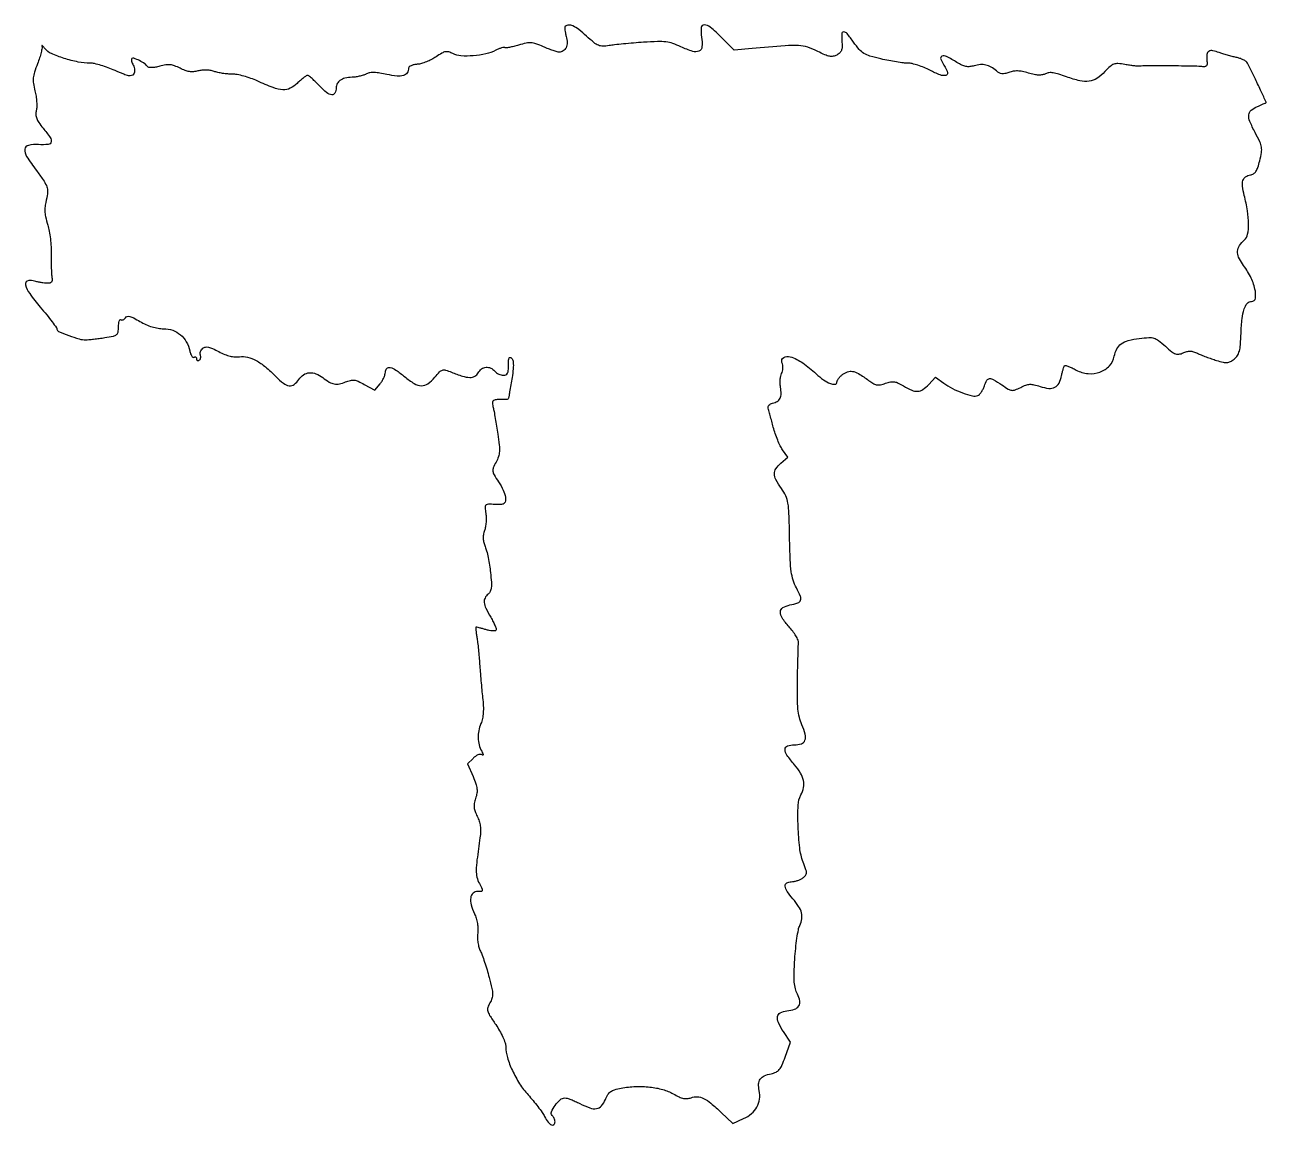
# Model space of a CAD drawing. Extents: x 0 to 454, y 0 to 402.
import ezdxf

# ---------------------------------------------------------------- set-up
doc = ezdxf.new("R2010")
doc.units = 0

msp = doc.modelspace()

# ---------------------------------------------------------------- linework, layer by layer
msp.add_lwpolyline([(197.75806, 401.424727, 0.192356), (197.585376, 401.022283, 0.027572), (197.612675, 400.108731, 0.028015), (197.772823, 398.980619, 0.020569), (198.070962, 397.752571, -0.065372), (198.406477, 395.513523, -0.109888), (198.02915, 393.65894, -0.142748), (197.005137, 392.451044, -0.147052), (195.504674, 392, -0.073364), (194.771962, 392.108091, -0.010079), (193.299732, 392.584704, -0.011393), (191.568945, 393.228347, -0.009414), (189.754422, 393.990482, 0.018418), (187.037806, 395.074399, 0.068927), (185.242798, 395.447942, 0.070367), (183.432821, 395.315641, 0.019719), (180.680187, 394.604265, -0.011207), (178.893944, 394.11006, -0.016848), (177.314391, 393.767083, -0.011777), (176.01636, 393.562173, -0.233725), (175.645814, 393.68752, 0.248772), (175.313532, 393.789489, 0.025328), (174.485861, 393.586472, 0.026957), (173.465568, 393.21971, 0.018156), (172.34293, 392.697636, -0.063298), (168.72353, 391.396217, -0.035379), (164.087241, 390.704906, -0.035007), (159.621676, 390.672286, -0.104351), (156.690681, 391.485452, 0.046941), (155.161953, 392.10451, 0.120128), (153.977292, 392.165983, 0.085912), (152.662695, 391.67316, 0.016695), (150.512644, 390.314801, -0.030671), (148.8815, 389.346941, -0.023706), (146.999397, 388.491051, -0.024231), (145.15916, 387.858787, -0.051628), (143.680499, 387.590748, 0.033284), (142.462415, 387.415733, 0.049193), (141.434272, 387.089161, 0.061605), (140.722069, 386.672906, 0.233834), (140.5, 386.224026, -0.146463), (139.984349, 384.501447, -0.177568), (138.637627, 383.503754, -0.098509), (136.252526, 383.289111, -0.02839), (132.58153, 383.894341, 0.015063), (129.957584, 384.399086, 0.033561), (127.933813, 384.587475, 0.044836), (126.361306, 384.486874, 0.084676), (125.159397, 384.085307, -0.046114), (124.181668, 383.672811, -0.019386), (122.804111, 383.294073, -0.018985), (121.290155, 383.000443, -0.023447), (119.861263, 382.847372, 0.038437), (117.218122, 382.483868, 0.093996), (115.41722, 381.720444, 0.130998), (114.376114, 380.537935, 0.115859), (114, 378.936572, -0.12021), (113.548298, 377.084922, -0.309863), (112.394505, 376.46759, -0.145187), (110.539922, 377.247397, -0.033454), (108.038555, 379.593011, 0.011077), (106.579129, 381.089707, 0.01562), (105.209089, 382.352322, 0.011749), (104.030742, 383.324619, 0.168154), (103.524, 383.5, 0.148483), (103.034714, 383.351423, 0.016194), (102.067276, 382.657823, 0.018697), (100.9484, 381.731015, 0.014057), (99.786859, 380.633013, -0.084157), (97.231188, 378.818202, -0.128131), (94.574618, 378.294363, -0.076424), (91.042697, 379.057274, -0.016013), (85.191786, 381.512474, 0.022438), (82.838002, 382.464818, 0.018633), (80.258729, 383.269289, 0.019034), (77.837509, 383.828574, 0.047272), (76.02838, 384, -0.022051), (74.388629, 384.07235, -0.015206), (72.542468, 384.292334, -0.015361), (70.776499, 384.613191, -0.030061), (69.399223, 384.99518, 0.043857), (68.032263, 385.334045, 0.031916), (66.471696, 385.477283, 0.031839), (64.900201, 385.420782, 0.042731), (63.5, 385.15874, -0.046574), (61.892748, 384.870689, -0.058682), (60.383071, 384.920485, -0.052705), (58.804365, 385.332879, -0.028961), (56.977725, 386.14583, 0.027723), (54.973618, 387.043708, 0.066207), (53.390623, 387.420292, 0.065749), (51.757552, 387.371323, 0.027035), (49.589397, 386.897072, -0.020694), (47.948681, 386.516337, -0.039313), (46.601745, 386.37023, -0.050209), (45.604773, 386.441003, -0.208056), (45.111672, 386.765098, 0.102325), (44.081243, 387.800444, 0.029627), (42.119705, 388.935559, 0.023599), (40.108011, 389.829523, 0.297428), (39.333333, 389.666667, 0.206811), (39.208397, 389.351606, 0.045702), (39.280529, 388.76176, 0.040283), (39.498235, 388.041547, 0.02934), (39.849204, 387.281764, -0.056162), (40.183339, 386.44323, -0.054196), (40.327709, 385.54116, -0.057917), (40.272346, 384.694456, -0.093414), (40.013664, 384.022109, -0.191568), (39.280017, 383.47739, -0.112832), (38.173141, 383.43818, -0.049255), (36.389314, 383.9661, -0.008917), (33.208394, 385.325991, 0.017101), (30.701457, 386.349557, 0.016421), (28.09659, 387.21451, 0.0166), (25.751923, 387.824607, 0.055398), (24.173744, 388, -0.048354), (19.739182, 388.42986, -0.028784), (14.595617, 389.747701, -0.027029), (9.977168, 391.498836, -0.117468), (7.663223, 393.259084, 0.008453), (6.989532, 394.053234, 0.034954), (6.542499, 394.495905, 0.466008), (6.432355, 394.477954, 0.257734), (6.427295, 394.322722, -0.157373), (6.547666, 393.575536, -0.019263), (6.229082, 391.92772, -0.021288), (5.676527, 389.947152, -0.016074), (4.908781, 387.822722, 0.016), (3.786945, 384.719923, 0.054721), (3.349531, 382.622497, 0.061625), (3.403436, 380.613538, 0.024244), (3.950057, 377.894615, -0.023479), (4.346171, 375.939795, -0.020776), (4.577221, 373.874933, -0.021298), (4.628504, 371.99679, -0.057717), (4.455251, 370.677727, 0.070994), (4.301327, 369.20524, 0.082365), (4.583656, 367.826312, 0.060074), (5.391258, 366.298688, 0.020767), (6.899903, 364.305268, -0.01856), (9.56434, 360.816747, -0.222492), (9.855373, 359.192406, -0.318359), (8.786017, 358.302966, -0.032207), (5.287425, 358.257533, 0.061353), (1.54495, 357.99082, 0.334307), (0.270797, 356.572328, 0.165525), (0.919019, 353.940384, 0.018762), (4.46899, 348.829407, -0.010531), (6.92782, 345.410857, -0.047954), (8.115569, 343.270597, -0.081083), (8.555687, 341.539679, -0.075992), (8.437979, 339.717618, 0.011476), (7.747361, 336.188579, 0.047519), (7.584028, 334.024643, 0.051537), (7.839189, 331.954049, 0.015094), (8.651361, 328.848344, -0.027732), (9.16772, 326.648173, -0.014235), (9.581616, 323.84516, -0.014103), (9.844761, 320.926962, -0.020628), (9.897572, 318.348344, 0.006273), (9.877646, 315.92593, 0.006119), (9.918091, 313.483576, 0.006047), (10.005803, 311.339698, 0.022704), (10.138037, 310, -0.034605), (10.238824, 308.651529, -0.187817), (9.981309, 307.979414, -0.189738), (9.33904, 307.662338, -0.035413), (8, 307.645244, -0.018837), (6.88021, 307.752738, -0.011725), (5.577007, 307.958797, -0.011761), (4.29942, 308.222819, -0.020814), (3.262151, 308.508698, 0.179667), (1.153536, 308.413774, 0.375915), (0.489639, 307.043341, 0.089782), (2.027244, 303.836583, 0.018376), (5.911342, 298.862214, -0.004653), (8.244797, 296.037118, -0.007102), (10.211457, 293.538731, -0.003052), (11.839092, 291.382335, -0.161497), (12, 290.897153, 0.300254), (12.562793, 290.044449, 0.011118), (16.317496, 288.536922, 0.018566), (20.109643, 287.269966, 0.075817), (22.509573, 286.946512, 0.019319), (23.591813, 287.00719, 0.004616), (25.384062, 287.194028, 0.004737), (27.439766, 287.447284, 0.004671), (29.5, 287.74055, 0.01195), (32.596877, 288.286946, 0.117115), (33.793806, 288.838356, 0.188049), (34.34334, 289.767365, 0.04095), (34.495891, 291.657048, -0.02607), (34.555614, 292.831095, -0.053706), (34.74735, 293.729509, -0.098613), (35.029011, 294.228169, -0.368892), (35.357694, 294.278933, 0.146168), (35.748871, 294.17349, 0.099192), (36.201632, 294.276984, 0.083123), (36.647559, 294.574476, 0.065853), (37.014713, 295.023806, -0.1998), (37.652739, 295.482017, -0.120822), (38.597102, 295.47062, -0.05668), (40.034755, 294.919972, -0.012768), (42.330979, 293.651921, 0.027305), (44.528892, 292.520222, 0.030821), (46.751321, 291.685536, 0.032715), (48.924777, 291.171491, 0.041733), (50.975819, 291, -0.085019), (54.279307, 290.434192, -0.091192), (57.117096, 288.805084, -0.088508), (59.251688, 286.22517, -0.074754), (60.519271, 282.912259, 0.032525), (60.832023, 281.829656, 0.059585), (61.243571, 281.009925, 0.094705), (61.681315, 280.561337, 0.299055), (62.081372, 280.550291, -0.099176), (62.431646, 280.680485, -0.17626), (62.730153, 280.622837, -0.169161), (62.930051, 280.383543, -0.090442), (63, 280, 0.095386), (63.073382, 279.618845, 0.173393), (63.280921, 279.384007, 0.172261), (63.591443, 279.333104, 0.093996), (63.956326, 279.473008, 0.114375), (64.283617, 279.79765, 0.081873), (64.484317, 280.274586, 0.075741), (64.530743, 280.827674, 0.074879), (64.410817, 281.371811, -0.109471), (64.323172, 281.958334, -0.069719), (64.46689, 282.636097, -0.064865), (64.809687, 283.298239, -0.067806), (65.306407, 283.839332, -0.126447), (66.226187, 284.273656, -0.098368), (67.336372, 284.26644, -0.05667), (68.849562, 283.771989, -0.014913), (71.138115, 282.641359, 0.024741), (73.282665, 281.633798, 0.036499), (75.258317, 280.986141, 0.041697), (77.075994, 280.69193, 0.055771), (78.744438, 280.749184, -0.098135), (81.640131, 280.604524, -0.063272), (84.779877, 279.379738, -0.049606), (88.199408, 277.053129, -0.026483), (91.946167, 273.565969, 0.035079), (94.732394, 271.060695, 0.13504), (96.863089, 270.175462, 0.194891), (98.681838, 270.658593, 0.086756), (100.408043, 272.5, -0.103633), (102.113326, 274.201294, -0.126483), (104.241923, 274.921051, -0.112897), (106.642355, 274.557264, -0.071293), (109.115141, 273.149329, 0.030496), (111.485634, 271.531181, 0.087816), (113.339774, 270.827319, 0.099675), (115.182875, 270.847713, 0.046612), (117.471066, 271.56285, -0.038551), (119.231838, 272.144411, -0.094021), (120.590626, 272.218472, -0.07586), (122.05386, 271.790623, -0.019032), (124.272361, 270.65263), (128.102592, 268.5), (130.051296, 270.860784, 0.034589), (130.797116, 271.90346, 0.030472), (131.427568, 273.083045, 0.031721), (131.863971, 274.22, 0.075913), (132, 275.110784, -0.190576), (132.534129, 276.46124, -0.267012), (133.747287, 276.830771, -0.095789), (135.869148, 275.890399, -0.021962), (139, 273.5, 0.037054), (142.536113, 270.965236, 0.13208), (145.185399, 270.188445, 0.161714), (147.547479, 270.914148, 0.063975), (150.072477, 273.25, -0.016268), (151.838952, 275.227683, -0.127725), (152.877288, 275.871662, -0.148468), (154.026585, 275.878886, -0.024447), (156.145303, 275.135652, 0.019496), (160.188613, 273.672177, 0.071172), (162.871979, 273.222079, 0.128362), (164.691031, 273.650384, 0.149302), (165.946243, 274.899554, -0.112719), (167.164367, 276.29999, -0.133677), (168.797607, 276.923414, -0.133414), (170.523958, 276.63347, -0.112069), (172, 275.5, 0.063393), (172.614539, 274.925824, 0.044279), (173.430735, 274.440625, 0.044533), (174.312334, 274.109963, 0.067559), (175.122445, 274, 0.105006), (176.048487, 274.196648, 0.172356), (176.623138, 274.742662, 0.097002), (176.921044, 275.793725, 0.020701), (177, 277.7, -0.013399), (177.047532, 279.473343, -0.089796), (177.25, 280.327645, -0.338024), (177.615611, 280.530737, -0.161511), (178.124818, 280.275182, -0.167005), (178.676915, 279.145097, -0.044433), (178.747436, 277.112343, -0.025747), (178.407951, 273.909826, -0.00578), (177.486818, 268.5, 0.00546), (177.40612, 268.027892, 0.002697), (177.313404, 267.426563, 0.002676), (177.223897, 266.801524, 0.003908), (177.152314, 266.25, -0.058551), (177.038353, 265.780702, -0.079658), (176.82443, 265.401974, -0.100121), (176.547722, 265.169817, -0.165254), (176.25, 265.118421, 0.033023), (175.819584, 265.157515, 0.006139), (175.02513, 265.16727, 0.006556), (174.094466, 265.155065, 0.005943), (173.133423, 265.118421, 0.041302), (171.86324, 264.94906, 0.205672), (171.290934, 264.539796, 0.167997), (171.128588, 263.783405, 0.025969), (171.397155, 262.25, -0.010487), (171.70838, 260.748165, -0.002538), (172.158273, 258.251563, -0.002603), (172.645032, 255.38164, -0.002584), (173.10308, 252.5, -0.010074), (173.632344, 248.523483, -0.044184), (173.688827, 246.156982, -0.065356), (173.321026, 244.294521, -0.041944), (172.442908, 242.270482, 0.024734), (171.451171, 240.184072, 0.130631), (171.282845, 238.939865, 0.102726), (171.731007, 237.631687, 0.012455), (173.35356, 235.041922, -0.034721), (175.054706, 232.037389, -0.069299), (175.879577, 229.439066, -0.123814), (175.741719, 227.660418, -0.291519), (174.75, 226.858857, -0.021606), (174.092768, 226.813282, -0.006291), (173.078006, 226.799635, -0.00631), (171.933673, 226.813087, -0.006713), (170.813423, 226.855452, 0.03163), (169.235142, 226.836489, 0.234578), (168.607852, 226.46381, 0.16973), (168.411062, 225.651357, 0.015567), (168.683778, 223.561224, -0.034603), (168.823975, 222.036604, -0.023363), (168.781702, 220.289987, -0.023583), (168.580849, 218.596805, -0.042575), (168.235063, 217.244457, 0.040308), (167.844279, 215.744444, 0.053872), (167.75066, 214.341753, 0.052758), (167.959005, 212.928962, 0.036564), (168.474897, 211.397532, -0.0375), (169.001631, 209.824203, -0.011538), (169.560397, 207.383057, -0.011473), (170.06147, 204.613702, -0.012343), (170.421244, 201.890818, -0.009948), (170.723247, 198.419838, -0.044072), (170.679853, 196.372534, -0.079789), (170.310642, 195.030758, -0.113056), (169.561055, 194.050671, 0.103825), (168.420476, 192.614445, 0.144653), (168.133254, 191.008166, 0.085113), (168.7465, 188.877035, 0.020025), (170.498328, 185.593065, -0.014886), (171.41423, 183.917796, -0.022959), (172.094277, 182.413773, -0.01923), (172.528989, 181.185945, -0.278703), (172.423055, 180.756389, -0.194317), (172.018996, 180.584818, -0.026754), (171.087313, 180.618186, -0.027459), (169.936559, 180.785282, -0.020052), (168.681329, 181.091394, 0.002846), (167.440945, 181.439503, 0.004068), (166.336326, 181.733097, 0.002259), (165.401026, 181.969057, 0.060727), (165.147196, 182, 0.426087), (165.02369, 181.871405, 0.009016), (165.080574, 180.898438, 0.015114), (165.21016, 179.688052, 0.008893), (165.434368, 178.25, -0.012211), (165.710827, 176.396071, -0.004849), (166.003368, 173.839063, -0.004795), (166.265999, 171.071869, -0.006002), (166.454159, 168.5, 0.004247), (166.645554, 165.751379, 0.002407), (166.921633, 162.425881, 0.002402), (167.232154, 159.076576, 0.003954), (167.530744, 156.247679, -0.016076), (167.777215, 153.208502, -0.028867), (167.754835, 150.70681, -0.034766), (167.465398, 148.594378, -0.046791), (166.896694, 146.750597, 0.050183), (166.114222, 144.151432, 0.055619), (165.902041, 141.538008, 0.057076), (166.270196, 139.001593, 0.05804), (167.201571, 136.629323, -0.014054), (167.625978, 135.776927, -0.122518), (167.705252, 135.364813, -0.469624), (167.544092, 135.245096, -0.078756), (167.136243, 135.415797, 0.181398), (166.584864, 135.524517, 0.062757), (165.794384, 135.289003, 0.052395), (164.909554, 134.782843, 0.040296), (164.061349, 134.061349), (162.04975, 132.04975), (164.053232, 127.375814, -0.01791), (165.052018, 124.794156, -0.054701), (165.468728, 122.965349, -0.068069), (165.433871, 121.320536, -0.040436), (164.971014, 119.41217, 0.032918), (164.500297, 117.591209, 0.069204), (164.428937, 116.134849, 0.067349), (164.75784, 114.68932, 0.029767), (165.55403, 112.895517, -0.039932), (166.295406, 111.129351, -0.047005), (166.697627, 109.361132, -0.042603), (166.784616, 107.41072, -0.025055), (166.573068, 105.084286, 0.003599), (165.480286, 96.95248, 0.028209), (165.21359, 93.147796, 0.060476), (165.483423, 90.640942, 0.062386), (166.345138, 88.299471, -0.00776), (167.324053, 86.332217, -0.166992), (167.39754, 85.697576, -0.336199), (167.034045, 85.387353, -0.027612), (165.706454, 85.383868, 0.198603), (164.052144, 84.799573, 0.174958), (163.181617, 83.178313, 0.101825), (163.329802, 80.562714, 0.045913), (164.517911, 77.321012, -0.03705), (165.173912, 75.624665, -0.03163), (165.614278, 73.758186, -0.032016), (165.811305, 71.878724, -0.041232), (165.738459, 70.144315, 0.038858), (165.662228, 68.513688, 0.029546), (165.823139, 66.731361, 0.030079), (166.183805, 65.033001, 0.049363), (166.712165, 63.662798, -0.028244), (167.379624, 62.127988, -0.007939), (168.245888, 59.662308, -0.007978), (169.137993, 56.838726, -0.00833), (169.92613, 54.028266, -0.007897), (170.914067, 50.007791, -0.049657), (171.179121, 47.914078, -0.087816), (170.947194, 46.363674, -0.055483), (170.175184, 44.700254, 0.056932), (169.418934, 43.058394, 0.146999), (169.385373, 41.767416, 0.076213), (170.090749, 40.179565, 0.008235), (172.319828, 36.826127, -0.021318), (173.734578, 34.57202, -0.022552), (174.923847, 32.246723, -0.023083), (175.762205, 30.156921, -0.084036), (176, 28.752067, 0.073464), (176.583889, 24.799552, 0.035287), (178.412254, 19.998592, 0.034118), (181.061268, 15.179753, 0.042161), (184.181817, 11.118116, -0.012063), (185.959976, 9.071222, -0.010367), (187.731934, 6.836456, -0.01049), (189.256048, 4.740319, -0.029364), (190.20349, 3.191517, 0.0398), (191.48837, 1.186234, 0.115299), (192.749415, 0.141602, 0.329805), (193.597954, 0.291558, 0.191992), (194, 1.3, 0.064983), (193.925238, 1.872818, 0.03912), (193.697825, 2.5203, 0.038565), (193.365133, 3.139465, 0.053863), (192.97132, 3.62868, -0.303869), (192.702068, 4.9891, -0.058804), (193.995171, 7.289594, -0.056426), (195.890785, 9.356121, -0.180879), (197.612418, 10, -0.074232), (198.417642, 9.87979, -0.014769), (199.800264, 9.4125, -0.01533), (201.391498, 8.765634, -0.013744), (203, 8, 0.030094), (206.763275, 6.357314, 0.125395), (209.205402, 6.107553, 0.180676), (210.966486, 7.081253, 0.078273), (212.392162, 9.39615, -0.039306), (213.329049, 11.220832, -0.097616), (214.345352, 12.317156, -0.08612), (215.782321, 13.023432, -0.026063), (218.155582, 13.586377, -0.034999), (223.443164, 14.174738, -0.037466), (228.640362, 13.997704, -0.040198), (233.355525, 13.094308, -0.061807), (237.189358, 11.504443, 0.020068), (239.337199, 10.395966, 0.055549), (240.946523, 9.853129, 0.075436), (242.328697, 9.764891, 0.069233), (243.718636, 10.083125, -0.106066), (245.99191, 10.431303, -0.099082), (248.269183, 9.833101, -0.06102), (250.963563, 8.082085, -0.017032), (254.710671, 4.713599), (258.921342, 0.660781), (262.888843, 2.449875, 0.069578), (265.780506, 4.273154, 0.090398), (267.768067, 6.686286, 0.094811), (268.715969, 9.550216, 0.084662), (268.595736, 12.683951, -0.064524), (268.405388, 15.106847, -0.141912), (269.006291, 16.847493, -0.134331), (270.473996, 18.057323, -0.055201), (272.949462, 18.855828, 0.056314), (274.747337, 19.440172, 0.111835), (275.934279, 20.341562, 0.074773), (276.897467, 21.915104, 0.015354), (278.076242, 24.960525), (279.995032, 30.409117), (277.437522, 34.273776, -0.035802), (275.59684, 37.541191, -0.152512), (275.290609, 39.733816, -0.239853), (276.314103, 41.123686, -0.092354), (278.683718, 41.807804, 0.05638), (281.531766, 42.413409, 0.17154), (283.069752, 43.611815, 0.191633), (283.416438, 45.410419, 0.072374), (282.564726, 47.874834, -0.059513), (281.816269, 49.873196, -0.041439), (281.440069, 52.2551, -0.026598), (281.372043, 55.551712, -0.007468), (281.616546, 60.696669, -0.009751), (281.939773, 64.633268, -0.01139), (282.404376, 68.354646, -0.010417), (282.932431, 71.471686, -0.065523), (283.438064, 73, 0.074376), (284.183043, 75.392315, 0.102623), (284.068404, 77.632778, 0.082453), (283.014821, 79.990855, 0.033815), (280.880583, 82.784796, -0.030315), (278.792041, 85.479645, -0.127428), (278.104819, 87.390626, -0.28464), (278.6767, 88.536575, -0.139214), (280.30887, 89, 0.048657), (281.329705, 89.099578, 0.030578), (282.490576, 89.402949, 0.030559), (283.607242, 89.846181, 0.048142), (284.49371, 90.371742, 0.054547), (285.52887, 91.317617, 0.174277), (285.867522, 92.174526, 0.090395), (285.685392, 93.387614, 0.008871), (284.675425, 96.179828, -0.062572), (283.413778, 101.33922, -0.019994), (282.821896, 109.230702, -0.01726), (282.81908, 116.989667, -0.115768), (283.82039, 120.684259, 0.075184), (284.792006, 123.387166, 0.10086), (284.776324, 125.983938, 0.085145), (283.706673, 128.68582, 0.040298), (281.5, 131.728966, -0.023084), (278.757117, 135.250136, -0.151368), (278.071491, 137.353048, -0.321452), (278.919719, 138.573618, -0.085566), (281.393011, 139, 0.079972), (284.00726, 139.420826, 0.225555), (285.31094, 140.667115, 0.158245), (285.420882, 142.84976, 0.037176), (284.192957, 146.344638, -0.043333), (283.285739, 149.031905, -0.034983), (282.773048, 152.035982, -0.022836), (282.555427, 156.104755, -0.006331), (282.586708, 162.5, -0.000976), (282.678953, 167.228715, -0.001315), (282.782054, 171.508293, -0.000892), (282.884422, 175.099065, -0.014206), (282.9559, 176.315466, 0.129227), (282.792543, 177.267535, 0.027331), (282.005313, 178.773758, 0.026912), (280.870293, 180.468709, 0.022713), (279.497234, 182.134741, -0.034209), (276.982249, 185.333309, -0.160559), (276.345357, 187.552087, -0.253112), (277.265397, 189.105621, -0.084844), (279.806784, 190.094319, 0.028406), (282.718596, 190.864365, 0.225464), (283.70236, 191.79723, 0.195458), (283.676957, 193.239371, 0.021024), (282.207989, 196.314009, -0.044427), (281.00244, 199.173754, -0.043737), (280.313275, 202.216489, -0.024636), (279.937132, 206.576559, -0.00456), (279.714186, 214.63054, 0.00362), (279.486171, 223.468845, 0.032782), (279.10625, 227.310567, 0.067453), (278.303021, 229.918117, 0.04315), (276.72619, 232.673608, -0.026403), (274.724143, 235.915565, -0.120753), (274.15914, 238.038752, -0.161524), (274.718532, 239.843656, -0.058635), (276.544964, 241.852147), (279.089929, 244.064965), (277.159988, 246.782483, -0.041113), (276.317409, 248.203062, -0.0154), (275.367208, 250.317354, -0.015136), (274.468722, 252.695002, -0.017764), (273.767035, 255, 0.000291), (273.177424, 257.211385, 0.000341), (272.615692, 259.307554, 0.0003), (272.138632, 261.078672, 0.002106), (271.902011, 261.94061, -0.130563), (271.894547, 262.53888, -0.115784), (272.181479, 263.0931, -0.096802), (272.739413, 263.534697, -0.066876), (273.5, 263.806292, 0.080979), (275.220593, 264.475676, 0.146128), (276.240804, 265.575276, 0.117492), (276.620027, 267.240973, 0.042732), (276.387646, 269.667561, -0.035459), (276.239278, 271.010949, -0.030796), (276.271103, 272.427471, -0.032028), (276.4623, 273.709286, -0.074664), (276.804383, 274.614935, 0.068572), (277.151207, 275.500514, 0.051751), (277.289861, 276.537374, 0.049317), (277.214037, 277.634069, 0.048974), (276.924959, 278.697374, -0.364097), (277.554164, 280.504604, -0.217835), (279.958463, 280.766347, -0.070868), (284.497032, 278.506232, -0.037865), (289.382645, 274.561695, 0.032932), (292.092313, 272.329511, 0.060387), (294.595594, 270.953468, 0.122289), (296.293162, 270.716645, 0.383853), (297, 271.501698, -0.124363), (297.169009, 272.170687, -0.044781), (297.714677, 272.995586, -0.04102), (298.502007, 273.830773, -0.038232), (299.432942, 274.548019, -0.087059), (301.346807, 275.371573, -0.128289), (303.166727, 275.330606, -0.07435), (305.413636, 274.310666, -0.015033), (309.029327, 271.812508, 0.034932), (310.499262, 270.881004, 0.09168), (311.68292, 270.49904, 0.087023), (312.961837, 270.555744, 0.029386), (314.7625, 271.067052, -0.034583), (316.606816, 271.570122, -0.086233), (317.998999, 271.605089, -0.077591), (319.408186, 271.166396, -0.024231), (321.351207, 270.091959, 0.035598), (324.34469, 268.524341, 0.119048), (326.512013, 268.142787, 0.137211), (328.434194, 268.812883, 0.05386), (330.570866, 270.670967), (333.046235, 273.341934), (336.060429, 271.113444, 0.042006), (339.184375, 269.18662, 0.030161), (342.949624, 267.557248, 0.027659), (346.484511, 266.491603, 0.152134), (348.447739, 266.618319, 0.110866), (349.06093, 267.026435, 0.037677), (349.744319, 267.858827, 0.035281), (350.384382, 268.922843, 0.033913), (350.878104, 270.080175, -0.040472), (351.815114, 272.199261, -0.258694), (352.770293, 272.807841, -0.152676), (354.149028, 272.467486, -0.012954), (357.259199, 270.469838, 0.014403), (359.628758, 268.957559, 0.102978), (360.905983, 268.514352, 0.126255), (362.137888, 268.665902, 0.025921), (364.149959, 269.577547, -0.030136), (366.012289, 270.402511, -0.077337), (367.451698, 270.697854, -0.070182), (368.994341, 270.555331, -0.021632), (371.24691, 269.918512, 0.051698), (374.429857, 269.221866, 0.146118), (376.646115, 269.620613, 0.160508), (378.153655, 271.131473, 0.066161), (379.112604, 273.896186, -0.009376), (379.394718, 275.154869, -0.01253), (379.700534, 276.284878, -0.00977), (379.995262, 277.208462, -0.11474), (380.193501, 277.526835, -0.280444), (380.52491, 277.60743, -0.014217), (381.617748, 277.224887, -0.019295), (382.947652, 276.656753, -0.012423), (384.444711, 275.901636, 0.101031), (388.770604, 274.607775, 0.109389), (393.127028, 275.171392, 0.119635), (396.555843, 277.441004, 0.138513), (398.333513, 280.917564, -0.071944), (399.302289, 283.647253, -0.117075), (400.911858, 285.490712, -0.091917), (403.479639, 286.688992, -0.032263), (407.493133, 287.455875, -0.015444), (411.00981, 287.785332, -0.088789), (412.860801, 287.572298, -0.093154), (414.482412, 286.733268, -0.017868), (417.029321, 284.592475, 0.01318), (419.366468, 282.590314, 0.081135), (420.736939, 281.805492, 0.135138), (421.954389, 281.696219, 0.062178), (423.48614, 282.175639, -0.041719), (424.853909, 282.665844, -0.072433), (426.04989, 282.805364, -0.068822), (427.277521, 282.5998, -0.034232), (428.75, 282.025674, 0.014443), (430.099214, 281.437133, 0.006218), (431.92955, 280.727197, 0.006147), (433.898288, 280.019071, 0.008085), (435.712298, 279.424337, 0.015853), (438.176083, 278.74528, 0.079181), (439.600351, 278.632239, 0.108268), (440.768151, 278.98649, 0.042635), (442.167103, 279.934229, 0.075765), (443.35117, 281.233872, 0.08236), (444.053143, 282.791921, 0.046932), (444.443908, 285.136295, 0.009417), (444.666492, 289.369202, -0.017837), (445.035135, 294.674666, -0.05407), (445.79936, 298.20683, -0.095702), (446.95812, 300.269039, -0.220482), (448.535184, 301, 0.374579), (449.935864, 302.22059, 0.09424), (449.769274, 305.501325, 0.058454), (448.079968, 310.052263, 0.04106), (445.2014, 314.702504, -0.057635), (443.787716, 317.164613, -0.122335), (443.434175, 319.319569, -0.126094), (444.132299, 321.346402, -0.063248), (445.907445, 323.416239, 0.163254), (447.086395, 325.516126, 0.047842), (447.432114, 329.250416, 0.039186), (447.03699, 334.080288, 0.023511), (445.853739, 339.715389, -0.029852), (445.201085, 343.03201, -0.106693), (445.368498, 345.174888, -0.172118), (446.326691, 346.485095, -0.113238), (448.083471, 347.172436, 0.105203), (449.219143, 347.596099, 0.105083), (450.084523, 348.445523, 0.06573), (450.801129, 349.913852, 0.018785), (451.515653, 352.35091, 0.0213), (452.145185, 355.378061, 0.081731), (452.143933, 357.295738, 0.069171), (451.52934, 359.269444, 0.012549), (449.80458, 362.706544, -0.022662), (447.878807, 366.745962, -0.124582), (447.516997, 369.113189, -0.197334), (448.400425, 370.786003, -0.072471), (450.721935, 372.211133, 0.000806), (451.805151, 372.678697, 0.001168), (452.76, 373.095332, 0.000586), (453.569486, 373.451924, 0.019723), (453.758915, 373.54473, 0.395998), (453.838875, 373.78465, 0.000854), (452.071632, 377.596613, 0.004278), (449.902601, 382.152118, 0.002016), (447.027377, 388, 0.11914), (446.507815, 388.61916, 0.04085), (445.505043, 389.239252, 0.037844), (444.243837, 389.767309, 0.035569), (442.891174, 390.112347, -0.014653), (441.386505, 390.429833, -0.009465), (439.663695, 390.881105, -0.009515), (437.99493, 391.386622, -0.017689), (436.666084, 391.869501, 0.04583), (434.354113, 392.565283, 0.188707), (432.940403, 392.319267, 0.224277), (432.219014, 391.228266, 0.064808), (432.190951, 389.154489, -0.029522), (432.274233, 387.691816, -0.186679), (432.008538, 387.009344, -0.201029), (431.366466, 386.712029, -0.034823), (430, 386.75677, 0.02274), (427.114928, 386.921044, 0.001451), (418.658157, 386.992957, 0.001336), (410.144624, 387.017883, 0.025653), (407.5, 386.882783, -0.049652), (406.888045, 386.880878, -0.006035), (405.550577, 387.026132, -0.007113), (403.961622, 387.241105, -0.005808), (402.267923, 387.514987, 0.024065), (399.711322, 387.833158, 0.104387), (398.204711, 387.63262, 0.099364), (396.869937, 386.835367, 0.020736), (394.917922, 384.912135, -0.059111), (392.007355, 382.453861, -0.112853), (389.155682, 381.385318, -0.092435), (385.737828, 381.558368, -0.030744), (380.922705, 383.028906, 0.013405), (378.048674, 384.016748, 0.040008), (376.022268, 384.479007, 0.060392), (374.497225, 384.515112, 0.098928), (373.264817, 384.141726, -0.078787), (372.128762, 383.747327, -0.054453), (370.768451, 383.654547, -0.041832), (369.093397, 383.863859, -0.019797), (366.981254, 384.397596, 0.021759), (364.788977, 384.942445, 0.041473), (362.986555, 385.154635, 0.049203), (361.39627, 385.052655, 0.04968), (359.861945, 384.641788, -0.033144), (358.399143, 384.197837, -0.084913), (357.29822, 384.132834, -0.097236), (356.329223, 384.437158, -0.053094), (355.3001, 385.147673, 0.044203), (353.318092, 386.568638, 0.0763), (351.438855, 387.322166, 0.078308), (349.454777, 387.466754, 0.048976), (347.15908, 387.045624, -0.046609), (345.540087, 386.74072, -0.072006), (344.120632, 386.812842, -0.063068), (342.650625, 387.300802, -0.027795), (340.851781, 388.288298, 0.019397), (337.068041, 390.448855, 0.219144), (335.386728, 390.530589, 0.428332), (334.95556, 389.446441, 0.037314), (336.554337, 386.557416, -0.09109), (337.424209, 384.490538, -0.418556), (336.787316, 383.510148, -0.147417), (334.691728, 383.701051, -0.024559), (330.978274, 385.41618, 0.022389), (328.861029, 386.405236, 0.020078), (326.58626, 387.241003, 0.020555), (324.483317, 387.824916, 0.057497), (322.965811, 388, -0.030491), (321.343254, 388.099038, -0.008348), (318.803695, 388.453349, -0.008408), (315.932456, 388.952524, -0.008673), (313.109375, 389.543315, -0.014527), (309.079871, 390.583783, -0.06673), (306.876177, 391.554726, -0.078068), (305.17504, 392.999507, -0.024231), (303.10515, 395.653162, 0.015904), (300.713608, 398.826731, 0.235377), (299.483637, 399.392109, 0.397285), (298.756871, 398.661841, 0.02816), (298.850039, 395.519193, -0.032091), (298.887622, 393.794199, -0.087912), (298.625284, 392.608521, -0.107811), (298.012656, 391.728076, -0.064262), (296.969026, 390.983423, -0.076436), (295.62603, 390.510136, -0.094003), (294.299358, 390.511739, -0.058612), (292.624823, 391.040308, -0.013937), (289.988118, 392.316312, 0.04268), (286.336833, 393.831212, 0.066087), (282.980844, 394.428009, 0.029849), (278.045003, 394.350653, 0.002831), (266, 393.372698), (259.5, 392.807886), (254.850283, 397.403943, 0.018281), (250.738732, 401.181114, 0.17468), (248.544708, 402.008473, 0.397329), (247.418586, 400.976776, 0.055451), (247.550543, 397.511523, -0.055566), (247.683833, 393.989933, -0.271475), (246.596991, 392.412699, -0.191643), (244.316995, 392.279011, -0.029484), (240.01914, 393.991035, 0.027034), (237.028083, 395.199505, 0.052454), (234.518414, 395.77419, 0.038438), (231.475681, 395.906502, 0.008859), (226.344187, 395.64406, 0.00368), (222.681862, 395.364536, 0.003583), (218.991339, 395.028871, 0.003535), (215.752759, 394.687763, 0.013336), (213.732712, 394.405813, -0.040146), (211.467229, 394.21255, -0.101669), (209.854503, 394.535754, -0.07255), (208.191746, 395.54442, -0.013649), (205.505055, 397.888576, 0.018422), (202.661502, 400.32219, 0.060781), (200.561338, 401.608715, 0.111474), (198.975567, 401.940379, 0.194795)], format="xyb", close=True)

doc.saveas('drawing.dxf')
